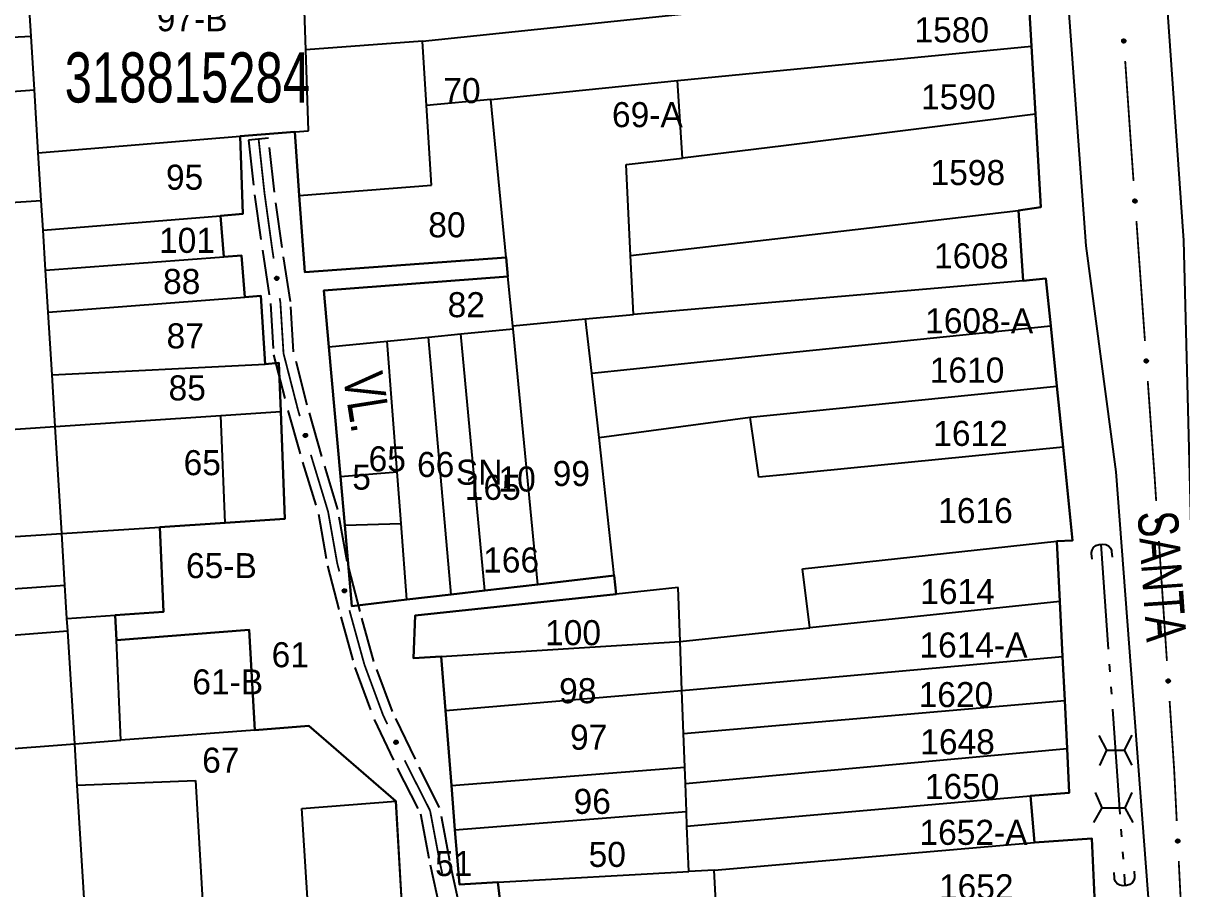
# Model space of a CAD drawing. Extents: x 201225 to 202591, y 4854937 to 4856079.
# Drawn here: x 202242.7 to 202358.3, y 4855652.4 to 4855738.8 of the extents above; entities that cross this region are included whole.
import ezdxf
from ezdxf.enums import TextEntityAlignment as Align

# ---------------------------------------------------------------- set-up
doc = ezdxf.new("R2010")
doc.units = 0
doc.header["$LTSCALE"] = 1.5
doc.header["$MEASUREMENT"] = 0
doc.linetypes.add('TRACO_05', pattern=[11, 7, -1, 0.5, -1, 0.5, -1])
doc.linetypes.add('TRACO_25', pattern=[8, 3, -1, 1, -1, 1, -1])
for name, color, linetype in [('CD_MALHA_LOTES', 7, 'CONTINUOUS'), ('CD_TXT_QUADRA', 2, 'CONTINUOUS'), ('HD-VALAS-DRENOS', 170, 'CONTINUOUS'), ('RU-QUADRA', 210, 'CONTINUOUS'), ('SV-BUEIRO-VALA', 7, 'CONTINUOUS'), ('SV-EIXO-RUA-N-PAV', 6, 'CONTINUOUS'), ('SV-EIXO-RUA-PAV', 20, 'CONTINUOUS'), ('SV-ESTIVAS', 7, 'CONTINUOUS'), ('SV-RUA-NAO-PAV', 7, 'CONTINUOUS'), ('SV-RUA-PAVIM', 7, 'CONTINUOUS'), ('SV-TXT-RUA-N-PAV', 7, 'CONTINUOUS'), ('SV-TXT-RUA-PAV', 7, 'CONTINUOUS'), ('Th_NmrPort', 7, 'CONTINUOUS')]:
    doc.layers.add(name, color=color, linetype=linetype)
doc.styles.add('ARIAL', font='ARIAL.SHX')

# ---------------------------------------------------------------- blocks, each defined once
blk = doc.blocks.new('COD045', base_point=(202327.41, 4856051.68))
at = {"layer": 'SV-ESTIVAS'}
blk.add_lwpolyline([(202328.158538, 4856050.182924), (202327.41, 4856051.68), (202328.158538, 4856053.182924)], dxfattribs=at)
blk = doc.blocks.new('COD120', base_point=(202325.86, 4856054.02))
at = {"layer": 'SV-BUEIRO-VALA'}
blk.add_lwpolyline([(202324.86, 4856052.62), (202324.86, 4856053.203333), (202324.86, 4856053.290833), (202324.943333, 4856053.524167), (202325.11, 4856053.786667), (202325.36, 4856053.9325), (202325.693333, 4856054.02), (202326.026667, 4856054.02), (202326.36, 4856053.9325), (202326.61, 4856053.786667), (202326.776667, 4856053.524167), (202326.86, 4856053.290833), (202326.86, 4856053.203333), (202326.86, 4856052.62)], dxfattribs=at)

msp = doc.modelspace()

# ---------------------------------------------------------------- linework, layer by layer
at = {"layer": 'CD_MALHA_LOTES', "linetype": 'Continuous', "flags": 128}
for points in [[(202342.91, 4855743.32), (202343.3, 4855736.52)], [(202243.55, 4855737.5), (202243.26, 4855742.15)], [(202270.94, 4855736.16), (202270.78, 4855741.02)], [(202282.56, 4855737.02), (202318.57, 4855740.76)], [(202145.54, 4855732.47), (202243.55, 4855737.5)], [(202243.88, 4855732.15), (202243.55, 4855737.5)], [(202282.56, 4855737.02), (202270.94, 4855736.16)], [(202282.97, 4855730.58), (202282.56, 4855737.02)], [(202318.57, 4855734.12), (202343.3, 4855736.52)], [(202343.3, 4855736.52), (202343.7, 4855729.72)], [(202271.2, 4855728.08), (202270.94, 4855736.16)], [(202308, 4855733.09), (202318.57, 4855734.12)], [(202289.38, 4855731.19), (202308, 4855733.09)], [(202308.49, 4855725.33), (202308, 4855733.09)], [(202145.93, 4855724.91), (202243.88, 4855732.15)], [(202244.26, 4855725.88), (202243.88, 4855732.15)], [(202289.38, 4855731.19), (202282.97, 4855730.58)], [(202283.48, 4855722.64), (202282.97, 4855730.58)], [(202290.91, 4855715.43), (202289.38, 4855731.19)], [(202343.7, 4855729.72), (202318.57, 4855726.58)], [(202343.7, 4855729.72), (202344.23, 4855720.46)], [(202244.26, 4855725.88), (202264.38, 4855727.52)], [(202269.83, 4855727.96), (202264.38, 4855727.52)], [(202264.38, 4855727.52), (202264.67, 4855719.78)], [(202269.83, 4855727.96), (202271.2, 4855728.08)], [(202270.28, 4855721.61), (202269.83, 4855727.96)], [(202318.57, 4855726.58), (202308.49, 4855725.33)], [(202244.56, 4855721.11), (202244.26, 4855725.88)], [(202302.88, 4855724.69), (202308.49, 4855725.33)], [(202303.33, 4855715.62), (202302.88, 4855724.69)], [(202270.28, 4855721.61), (202283.48, 4855722.64)], [(202270.83, 4855713.96), (202270.28, 4855721.61)], [(202146.45, 4855714.62), (202244.56, 4855721.11)], [(202244.74, 4855718.16), (202244.56, 4855721.11)], [(202344.23, 4855720.46), (202342, 4855720.13)], [(202244.74, 4855718.16), (202262.43, 4855719.6)], [(202264.67, 4855719.78), (202262.43, 4855719.6)], [(202262.43, 4855719.6), (202262.77, 4855715.48)], [(202318.57, 4855717.4), (202342, 4855720.13)], [(202342, 4855720.13), (202342.47, 4855713.11)], [(202244.98, 4855714.15), (202244.74, 4855718.16)], [(202303.33, 4855715.62), (202318.57, 4855717.4)], [(202262.77, 4855715.48), (202264.52, 4855715.62)], [(202264.52, 4855715.62), (202264.84, 4855711.48)], [(202303.63, 4855709.75), (202303.33, 4855715.62)], [(202244.98, 4855714.15), (202262.77, 4855715.48)], [(202290.91, 4855715.43), (202270.83, 4855713.96)], [(202291.09, 4855713.53), (202290.91, 4855715.43)], [(202245.24, 4855709.97), (202244.98, 4855714.15)], [(202272.74, 4855712.12), (202291.09, 4855713.53)], [(202291.57, 4855708.61), (202291.09, 4855713.53)], [(202342.47, 4855713.11), (202344.75, 4855713.32)], [(202344.75, 4855713.32), (202345.22, 4855708.62)], [(202273.24, 4855706.51), (202272.74, 4855712.12)], [(202342.47, 4855713.11), (202318.57, 4855711.04)], [(202245.24, 4855709.97), (202264.84, 4855711.48)], [(202264.84, 4855711.48), (202266.45, 4855711.6)], [(202266.45, 4855711.6), (202266.87, 4855704.8)], [(202318.57, 4855711.04), (202303.63, 4855709.75)], [(202245.63, 4855703.73), (202245.24, 4855709.97)], [(202291.57, 4855708.61), (202298.84, 4855709.3)], [(202291.6, 4855708.32), (202291.57, 4855708.61)], [(202298.84, 4855709.3), (202303.63, 4855709.75)], [(202299.45, 4855703.89), (202298.84, 4855709.3)], [(202318.57, 4855705.87), (202345.22, 4855708.62)], [(202345.22, 4855708.62), (202345.83, 4855702.58)], [(202279.04, 4855707.08), (202283.16, 4855707.49)], [(202283.16, 4855707.49), (202286.39, 4855707.8)], [(202285.44, 4855681.82), (202283.16, 4855707.49)], [(202286.39, 4855707.8), (202291.6, 4855708.32)], [(202288.78, 4855682.21), (202286.39, 4855707.8)], [(202294.06, 4855682.82), (202291.6, 4855708.32)], [(202273.24, 4855706.51), (202279.04, 4855707.08)], [(202274.39, 4855693.59), (202273.24, 4855706.51)], [(202280.04, 4855694.03), (202279.04, 4855707.08)], [(202299.45, 4855703.89), (202318.57, 4855705.87)], [(202245.63, 4855703.73), (202266.87, 4855704.8)], [(202266.87, 4855704.8), (202268.24, 4855704.92)], [(202268.24, 4855704.92), (202268.43, 4855700.08)], [(202245.94, 4855698.57), (202245.63, 4855703.73)], [(202300.18, 4855697.48), (202299.45, 4855703.89)], [(202318.57, 4855699.82), (202345.83, 4855702.58)], [(202345.83, 4855702.58), (202346.45, 4855696.5)], [(202245.94, 4855698.57), (202262.47, 4855699.68)], [(202262.47, 4855699.68), (202268.43, 4855700.08)], [(202262.88, 4855688.95), (202262.47, 4855699.68)], [(202268.43, 4855700.08), (202268.85, 4855689.34)], [(202300.18, 4855697.48), (202315.25, 4855699.49)], [(202315.25, 4855699.49), (202318.57, 4855699.82)], [(202316.1, 4855693.51), (202315.25, 4855699.49)], [(202199.55, 4855695.45), (202245.94, 4855698.57)], [(202246.6, 4855687.9), (202245.94, 4855698.57)], [(202301.68, 4855683.71), (202300.18, 4855697.48)], [(202346.45, 4855696.5), (202318.57, 4855693.76)], [(202346.45, 4855696.5), (202347.38, 4855687.21)], [(202274.39, 4855693.59), (202280.04, 4855694.03)], [(202274.82, 4855688.74), (202274.39, 4855693.59)], [(202280.44, 4855688.89), (202280.04, 4855694.03)], [(202318.57, 4855693.76), (202316.1, 4855693.51)], [(202268.85, 4855689.34), (202262.88, 4855688.95)], [(202148.15, 4855681.54), (202246.6, 4855687.9)], [(202246.6, 4855687.9), (202256.38, 4855688.53)], [(202246.92, 4855682.73), (202246.6, 4855687.9)], [(202262.88, 4855688.95), (202256.38, 4855688.53)], [(202256.38, 4855688.53), (202256.74, 4855680.09)], [(202274.82, 4855688.74), (202280.44, 4855688.89)], [(202275.54, 4855680.66), (202274.82, 4855688.74)], [(202281.02, 4855681.3), (202280.44, 4855688.89)], [(202320.48, 4855684.37), (202345.83, 4855687.13)], [(202347.38, 4855687.21), (202345.83, 4855687.13)], [(202345.83, 4855687.13), (202346.14, 4855681.1)], [(202321.19, 4855678.48), (202320.48, 4855684.37)], [(202301.68, 4855683.71), (202294.06, 4855682.82)], [(202301.87, 4855681.83), (202301.68, 4855683.71)], [(202148.45, 4855675.79), (202246.92, 4855682.73)], [(202247.12, 4855679.42), (202246.92, 4855682.73)], [(202288.78, 4855682.21), (202285.44, 4855681.82)], [(202294.06, 4855682.82), (202288.78, 4855682.21)], [(202308.06, 4855682.49), (202301.87, 4855681.83)], [(202308.26, 4855677.12), (202308.06, 4855682.49)], [(202281.02, 4855681.3), (202275.54, 4855680.66)], [(202285.44, 4855681.82), (202281.02, 4855681.3)], [(202281.83, 4855679.71), (202301.87, 4855681.83)], [(202346.14, 4855681.1), (202321.19, 4855678.48)], [(202346.14, 4855681.1), (202346.4, 4855675.61)], [(202247.12, 4855679.42), (202251.94, 4855679.75)], [(202256.74, 4855680.09), (202251.94, 4855679.75)], [(202251.94, 4855679.75), (202252.06, 4855677.25)], [(202247.2, 4855678.17), (202247.12, 4855679.42)], [(202281.68, 4855675.44), (202281.83, 4855679.71)], [(202148.72, 4855670.5), (202247.2, 4855678.17)], [(202247.89, 4855666.91), (202247.2, 4855678.17)], [(202252.06, 4855677.25), (202265.28, 4855678.27)], [(202265.28, 4855678.27), (202265.85, 4855668.28)], [(202308.26, 4855677.12), (202318.57, 4855678.2)], [(202318.57, 4855678.2), (202321.19, 4855678.48)], [(202252.5, 4855667.26), (202252.06, 4855677.25)], [(202284.42, 4855675.62), (202308.26, 4855677.12)], [(202308.44, 4855672.24), (202308.26, 4855677.12)], [(202284.42, 4855675.62), (202281.68, 4855675.44)], [(202284.85, 4855670.25), (202284.42, 4855675.62)], [(202318.57, 4855673.14), (202346.4, 4855675.61)], [(202346.4, 4855675.61), (202346.62, 4855671.23)], [(202308.44, 4855672.24), (202318.57, 4855673.14)], [(202284.85, 4855670.25), (202308.44, 4855672.24)], [(202308.6, 4855667.95), (202308.44, 4855672.24)], [(202318.57, 4855668.81), (202346.62, 4855671.23)], [(202346.62, 4855671.23), (202346.85, 4855666.44)], [(202285.46, 4855662.76), (202284.85, 4855670.25)], [(202265.85, 4855668.28), (202252.5, 4855667.26)], [(202265.85, 4855668.28), (202271.23, 4855668.69)], [(202271.23, 4855668.69), (202279.93, 4855661.19)], [(202308.6, 4855667.95), (202318.57, 4855668.81)], [(202247.89, 4855666.91), (202252.5, 4855667.26)], [(202308.73, 4855664.57), (202308.6, 4855667.95)], [(202239.62, 4855666.28), (202247.89, 4855666.91)], [(202248.15, 4855662.8), (202247.89, 4855666.91)], [(202318.57, 4855663.84), (202346.85, 4855666.44)], [(202346.85, 4855666.44), (202347.07, 4855662.03)], [(202285.46, 4855662.76), (202308.73, 4855664.57)], [(202308.79, 4855662.94), (202308.73, 4855664.57)], [(202308.79, 4855662.94), (202318.57, 4855663.84)], [(202248.15, 4855662.8), (202259.95, 4855663.24)], [(202252.21, 4855596.71), (202248.15, 4855662.8)], [(202259.95, 4855663.24), (202261.38, 4855638.74)], [(202285.81, 4855658.34), (202285.46, 4855662.76)], [(202308.89, 4855660.16), (202308.79, 4855662.94)], [(202318.57, 4855659.55), (202343.2, 4855661.72)], [(202347.07, 4855662.03), (202343.2, 4855661.72)], [(202343.2, 4855661.72), (202343.59, 4855657.07)], [(202270.54, 4855660.45), (202279.93, 4855661.19)], [(202271.24, 4855649.4), (202270.54, 4855660.45)], [(202279.93, 4855661.19), (202280.54, 4855649.95)], [(202285.81, 4855658.34), (202308.89, 4855660.16)], [(202308.95, 4855658.7), (202308.89, 4855660.16)], [(202308.95, 4855658.7), (202318.57, 4855659.55)], [(202286.25, 4855652.88), (202285.81, 4855658.34)], [(202309.12, 4855654.18), (202308.95, 4855658.7)], [(202318.57, 4855654.92), (202343.59, 4855657.07)], [(202343.59, 4855657.07), (202349.32, 4855657.46)], [(202349.32, 4855657.46), (202349.6, 4855651.62)], [(202311.66, 4855654.32), (202309.12, 4855654.18)], [(202311.66, 4855654.32), (202318.57, 4855654.92)], [(202312.03, 4855647.35), (202311.66, 4855654.32)], [(202290.07, 4855653.1), (202309.12, 4855654.18)], [(202290.07, 4855653.1), (202286.25, 4855652.88)], [(202291.1, 4855644.33), (202290.07, 4855653.1)]]:
    msp.add_lwpolyline(points, dxfattribs=at)
at = {"layer": 'HD-VALAS-DRENOS', "linetype": 'TRACO_05'}
msp.add_polyline3d([(202350.21, 4855686.82, 4.3), (202352.63, 4855652.75, 4.05)], dxfattribs=at)
at = {"layer": 'RU-QUADRA', "linetype": 'Continuous', "flags": 128}
for points in [[(202349.6, 4855651.62), (202349.32, 4855657.46), (202343.59, 4855657.07), (202343.2, 4855661.72), (202347.07, 4855662.03), (202346.85, 4855666.44), (202346.62, 4855671.23), (202346.4, 4855675.61), (202346.14, 4855681.1), (202345.83, 4855687.13), (202347.38, 4855687.21), (202346.45, 4855696.5), (202345.83, 4855702.58), (202345.22, 4855708.62), (202344.75, 4855713.32), (202342.47, 4855713.11), (202342, 4855720.13), (202344.23, 4855720.46), (202343.7, 4855729.72), (202343.3, 4855736.52), (202342.91, 4855743.32)], [(202280.58, 4855649.95), (202279.93, 4855661.19), (202271.23, 4855668.69), (202265.85, 4855668.28), (202265.28, 4855678.27), (202252.06, 4855677.25), (202251.94, 4855679.75), (202256.74, 4855680.09), (202256.38, 4855688.53), (202262.88, 4855688.95), (202268.85, 4855689.34), (202268.43, 4855700.08), (202268.24, 4855704.92), (202266.87, 4855704.8), (202266.45, 4855711.6), (202264.84, 4855711.48), (202264.52, 4855715.62), (202262.77, 4855715.48), (202262.43, 4855719.6), (202264.67, 4855719.78), (202264.38, 4855727.52), (202269.83, 4855727.96), (202270.28, 4855721.61), (202270.83, 4855713.96), (202290.91, 4855715.43), (202291.09, 4855713.53), (202272.74, 4855712.12), (202273.24, 4855706.51), (202274.39, 4855693.59), (202274.82, 4855688.74), (202275.54, 4855680.66), (202281.02, 4855681.3), (202285.44, 4855681.82), (202288.78, 4855682.21), (202294.06, 4855682.82), (202301.68, 4855683.71), (202301.87, 4855681.83), (202281.83, 4855679.71), (202281.68, 4855675.44), (202284.42, 4855675.62), (202284.85, 4855670.25), (202285.46, 4855662.76), (202285.81, 4855658.34), (202286.25, 4855652.88), (202290.07, 4855653.1), (202291.1, 4855644.33)]]:
    msp.add_lwpolyline(points, dxfattribs=at)
at = {"layer": 'SV-EIXO-RUA-N-PAV', "const_width": 0.18}
for points in [[(202266.23, 4855727.23), (202266.77, 4855722.26)], [(202266.77, 4855722.26), (202266.82, 4855721.81)], [(202266.82, 4855721.81), (202267.58, 4855716.31)], [(202267.58, 4855716.31), (202267.58, 4855716.29)], [(202267.58, 4855716.29), (202267.73, 4855715.33)], [(202268.33, 4855711.37), (202268.4, 4855710.94)], [(202268.4, 4855710.94), (202268.68, 4855706.39)], [(202268.68, 4855706.39), (202268.71, 4855705.87)], [(202268.71, 4855705.87), (202270.07, 4855700.56)], [(202270.07, 4855700.56), (202270.1, 4855700.42)], [(202270.1, 4855700.42), (202270.34, 4855699.59)], [(202271.44, 4855695.75), (202271.57, 4855695.3)], [(202271.57, 4855695.3), (202272.89, 4855690.96)], [(202272.89, 4855690.96), (202273.16, 4855690.06)], [(202273.16, 4855690.06), (202274.04, 4855685.08)], [(202274.04, 4855685.08), (202274.08, 4855684.87)], [(202274.08, 4855684.87), (202274.28, 4855684.11)], [(202275.29, 4855680.24), (202275.39, 4855679.85)], [(202275.39, 4855679.85), (202276.61, 4855675.42)], [(202276.61, 4855675.42), (202276.78, 4855674.81)], [(202276.78, 4855674.81), (202278.64, 4855669.77)], [(202278.64, 4855669.77), (202278.66, 4855669.73)], [(202278.66, 4855669.73), (202279.07, 4855668.87)], [(202280.8, 4855665.26), (202280.96, 4855664.92)], [(202280.96, 4855664.92), (202283.05, 4855660.8)], [(202283.05, 4855660.8), (202283.33, 4855660.24)], [(202283.33, 4855660.24), (202284.14, 4855655.94)], [(202284.14, 4855655.94), (202284.31, 4855655.04)], [(202284.31, 4855655.04), (202284.54, 4855653.98)]]:
    msp.add_lwpolyline(points, dxfattribs=at)
at = {"layer": 'SV-EIXO-RUA-N-PAV'}
for points in [[(202268.12, 4855713.51), (202268.16, 4855713.48), (202268.19, 4855713.45), (202268.2, 4855713.41), (202268.21, 4855713.38), (202268.21, 4855713.34), (202268.21, 4855713.31), (202268.19, 4855713.27), (202268.16, 4855713.23), (202268.13, 4855713.2), (202268.09, 4855713.18), (202268.06, 4855713.18), (202268.03, 4855713.17), (202267.99, 4855713.18), (202267.95, 4855713.2), (202267.91, 4855713.23), (202267.88, 4855713.26), (202267.87, 4855713.29), (202267.86, 4855713.33), (202267.86, 4855713.36), (202267.86, 4855713.4), (202267.88, 4855713.44), (202267.91, 4855713.47), (202267.94, 4855713.5), (202267.97, 4855713.52), (202268.01, 4855713.53), (202268.04, 4855713.53), (202268.08, 4855713.52), (202268.12, 4855713.51)], [(202270.96, 4855697.84), (202271, 4855697.82), (202271.03, 4855697.79), (202271.05, 4855697.76), (202271.06, 4855697.72), (202271.07, 4855697.69), (202271.07, 4855697.65), (202271.06, 4855697.61), (202271.03, 4855697.57), (202271, 4855697.54), (202270.97, 4855697.52), (202270.94, 4855697.5), (202270.91, 4855697.5), (202270.87, 4855697.5), (202270.83, 4855697.51), (202270.78, 4855697.53), (202270.75, 4855697.56), (202270.73, 4855697.59), (202270.72, 4855697.63), (202270.72, 4855697.66), (202270.72, 4855697.7), (202270.73, 4855697.74), (202270.75, 4855697.78), (202270.78, 4855697.81), (202270.81, 4855697.83), (202270.84, 4855697.84), (202270.88, 4855697.85), (202270.91, 4855697.85), (202270.96, 4855697.84)], [(202274.85, 4855682.34), (202274.9, 4855682.32), (202274.93, 4855682.29), (202274.95, 4855682.26), (202274.96, 4855682.22), (202274.96, 4855682.19), (202274.96, 4855682.15), (202274.95, 4855682.11), (202274.93, 4855682.07), (202274.89, 4855682.04), (202274.86, 4855682.02), (202274.83, 4855682.01), (202274.8, 4855682), (202274.76, 4855682), (202274.72, 4855682.01), (202274.68, 4855682.04), (202274.64, 4855682.07), (202274.63, 4855682.1), (202274.62, 4855682.13), (202274.61, 4855682.17), (202274.61, 4855682.21), (202274.62, 4855682.25), (202274.65, 4855682.29), (202274.68, 4855682.32), (202274.71, 4855682.34), (202274.74, 4855682.35), (202274.78, 4855682.35), (202274.81, 4855682.35), (202274.85, 4855682.34)], [(202279.97, 4855667.24), (202280.02, 4855667.23), (202280.05, 4855667.2), (202280.08, 4855667.18), (202280.09, 4855667.15), (202280.11, 4855667.11), (202280.11, 4855667.08), (202280.11, 4855667.04), (202280.09, 4855666.99), (202280.07, 4855666.95), (202280.04, 4855666.93), (202280.01, 4855666.91), (202279.98, 4855666.9), (202279.94, 4855666.89), (202279.9, 4855666.9), (202279.85, 4855666.91), (202279.82, 4855666.94), (202279.79, 4855666.96), (202279.78, 4855666.99), (202279.76, 4855667.03), (202279.76, 4855667.06), (202279.76, 4855667.11), (202279.78, 4855667.15), (202279.8, 4855667.19), (202279.83, 4855667.21), (202279.86, 4855667.23), (202279.89, 4855667.24), (202279.93, 4855667.25), (202279.97, 4855667.24)]]:
    msp.add_lwpolyline(points, close=True, dxfattribs=at)
for points in [[(202267.86, 4855713.4), (202267.91, 4855713.23)], [(202267.86, 4855713.38), (202267.89, 4855713.25)], [(202267.86, 4855713.36), (202267.88, 4855713.26)], [(202267.87, 4855713.41), (202267.93, 4855713.22)], [(202267.88, 4855713.44), (202267.95, 4855713.2)], [(202267.9, 4855713.45), (202267.97, 4855713.19)], [(202267.91, 4855713.47), (202267.99, 4855713.18)], [(202267.92, 4855713.49), (202268.01, 4855713.18)], [(202267.94, 4855713.5), (202268.03, 4855713.17)], [(202267.96, 4855713.51), (202268.04, 4855713.18)], [(202267.97, 4855713.52), (202268.06, 4855713.18)], [(202267.99, 4855713.52), (202268.07, 4855713.18)], [(202268.01, 4855713.53), (202268.09, 4855713.18)], [(202268.03, 4855713.52), (202268.11, 4855713.2)], [(202268.04, 4855713.53), (202268.13, 4855713.2)], [(202268.06, 4855713.52), (202268.14, 4855713.22)], [(202268.08, 4855713.52), (202268.16, 4855713.23)], [(202268.1, 4855713.51), (202268.17, 4855713.25)], [(202268.12, 4855713.51), (202268.19, 4855713.27)], [(202268.14, 4855713.49), (202268.2, 4855713.3)], [(202268.16, 4855713.48), (202268.21, 4855713.31)], [(202268.17, 4855713.46), (202268.21, 4855713.33)], [(202268.19, 4855713.45), (202268.21, 4855713.34)], [(202270.72, 4855697.7), (202270.78, 4855697.53)], [(202270.72, 4855697.68), (202270.77, 4855697.55)], [(202270.72, 4855697.66), (202270.75, 4855697.56)], [(202270.73, 4855697.74), (202270.83, 4855697.51)], [(202270.73, 4855697.71), (202270.8, 4855697.53)], [(202270.74, 4855697.76), (202270.85, 4855697.51)], [(202270.75, 4855697.78), (202270.87, 4855697.5)], [(202270.76, 4855697.79), (202270.89, 4855697.5)], [(202270.78, 4855697.81), (202270.91, 4855697.5)], [(202270.79, 4855697.82), (202270.92, 4855697.5)], [(202270.81, 4855697.83), (202270.94, 4855697.5)], [(202270.83, 4855697.84), (202270.95, 4855697.51)], [(202270.84, 4855697.84), (202270.97, 4855697.52)], [(202270.86, 4855697.84), (202270.99, 4855697.53)], [(202270.88, 4855697.85), (202271, 4855697.54)], [(202270.9, 4855697.85), (202271.02, 4855697.56)], [(202270.91, 4855697.85), (202271.03, 4855697.57)], [(202270.93, 4855697.84), (202271.04, 4855697.59)], [(202270.96, 4855697.84), (202271.06, 4855697.61)], [(202270.98, 4855697.83), (202271.06, 4855697.64)], [(202271, 4855697.82), (202271.07, 4855697.65)], [(202271.02, 4855697.8), (202271.06, 4855697.68)], [(202271.03, 4855697.79), (202271.07, 4855697.69)], [(202274.61, 4855682.21), (202274.68, 4855682.04)], [(202274.61, 4855682.18), (202274.66, 4855682.06)], [(202274.61, 4855682.17), (202274.64, 4855682.07)], [(202274.62, 4855682.25), (202274.72, 4855682.01)], [(202274.62, 4855682.22), (202274.69, 4855682.03)], [(202274.64, 4855682.26), (202274.74, 4855682.01)], [(202274.65, 4855682.29), (202274.76, 4855682)], [(202274.66, 4855682.3), (202274.78, 4855682.01)], [(202274.68, 4855682.32), (202274.8, 4855682)], [(202274.69, 4855682.32), (202274.81, 4855682.01)], [(202274.71, 4855682.34), (202274.83, 4855682.01)], [(202274.72, 4855682.34), (202274.84, 4855682.01)], [(202274.74, 4855682.35), (202274.86, 4855682.02)], [(202274.76, 4855682.35), (202274.88, 4855682.03)], [(202274.78, 4855682.35), (202274.89, 4855682.04)], [(202274.8, 4855682.35), (202274.91, 4855682.06)], [(202274.81, 4855682.35), (202274.93, 4855682.07)], [(202274.83, 4855682.35), (202274.94, 4855682.09)], [(202274.85, 4855682.34), (202274.95, 4855682.11)], [(202274.88, 4855682.33), (202274.95, 4855682.14)], [(202274.9, 4855682.32), (202274.96, 4855682.15)], [(202274.91, 4855682.3), (202274.96, 4855682.18)], [(202274.93, 4855682.29), (202274.96, 4855682.19)], [(202279.76, 4855667.11), (202279.9, 4855666.9)], [(202279.76, 4855667.06), (202279.85, 4855666.91)], [(202279.76, 4855667.04), (202279.83, 4855666.93)], [(202279.76, 4855667.03), (202279.82, 4855666.94)], [(202279.77, 4855667.13), (202279.92, 4855666.9)], [(202279.77, 4855667.08), (202279.87, 4855666.91)], [(202279.78, 4855667.15), (202279.94, 4855666.89)], [(202279.79, 4855667.17), (202279.96, 4855666.9)], [(202279.8, 4855667.19), (202279.98, 4855666.9)], [(202279.82, 4855667.2), (202279.99, 4855666.91)], [(202279.83, 4855667.21), (202280.01, 4855666.91)], [(202279.85, 4855667.22), (202280.02, 4855666.92)], [(202279.86, 4855667.23), (202280.04, 4855666.93)], [(202279.88, 4855667.23), (202280.06, 4855666.95)], [(202279.89, 4855667.24), (202280.07, 4855666.95)], [(202279.91, 4855667.24), (202280.08, 4855666.98)], [(202279.93, 4855667.25), (202280.09, 4855666.99)], [(202279.95, 4855667.24), (202280.1, 4855667.02)], [(202279.97, 4855667.24), (202280.11, 4855667.04)], [(202280, 4855667.23), (202280.11, 4855667.06)], [(202280.02, 4855667.23), (202280.11, 4855667.08)], [(202280.04, 4855667.21), (202280.11, 4855667.1)], [(202280.05, 4855667.2), (202280.11, 4855667.11)]]:
    msp.add_lwpolyline(points, dxfattribs=at)
at = {"layer": 'SV-EIXO-RUA-PAV'}
for points in [[(202352.42, 4855736.88), (202352.38, 4855736.91), (202352.35, 4855736.94), (202352.34, 4855736.98), (202352.34, 4855737.01), (202352.34, 4855737.05), (202352.35, 4855737.08), (202352.36, 4855737.12), (202352.39, 4855737.16), (202352.43, 4855737.18), (202352.47, 4855737.2), (202352.5, 4855737.2), (202352.54, 4855737.2), (202352.57, 4855737.19), (202352.61, 4855737.17), (202352.65, 4855737.14), (202352.67, 4855737.11), (202352.68, 4855737.07), (202352.69, 4855737.04), (202352.69, 4855737), (202352.68, 4855736.97), (202352.66, 4855736.93), (202352.63, 4855736.89), (202352.59, 4855736.87), (202352.56, 4855736.86), (202352.52, 4855736.85), (202352.49, 4855736.85), (202352.45, 4855736.86), (202352.42, 4855736.88)], [(202353.53, 4855720.92), (202353.49, 4855720.95), (202353.46, 4855720.98), (202353.45, 4855721.02), (202353.45, 4855721.05), (202353.45, 4855721.09), (202353.46, 4855721.12), (202353.47, 4855721.16), (202353.5, 4855721.2), (202353.54, 4855721.22), (202353.58, 4855721.24), (202353.61, 4855721.24), (202353.65, 4855721.24), (202353.68, 4855721.23), (202353.72, 4855721.21), (202353.76, 4855721.18), (202353.78, 4855721.15), (202353.79, 4855721.11), (202353.8, 4855721.08), (202353.8, 4855721.04), (202353.79, 4855721.01), (202353.77, 4855720.97), (202353.74, 4855720.93), (202353.7, 4855720.91), (202353.67, 4855720.89), (202353.64, 4855720.89), (202353.6, 4855720.89), (202353.56, 4855720.9), (202353.53, 4855720.92)], [(202354.66, 4855704.96), (202354.62, 4855704.99), (202354.6, 4855705.02), (202354.59, 4855705.06), (202354.58, 4855705.09), (202354.58, 4855705.13), (202354.59, 4855705.16), (202354.61, 4855705.2), (202354.64, 4855705.24), (202354.68, 4855705.26), (202354.71, 4855705.28), (202354.75, 4855705.28), (202354.78, 4855705.28), (202354.82, 4855705.27), (202354.85, 4855705.25), (202354.89, 4855705.22), (202354.92, 4855705.19), (202354.93, 4855705.15), (202354.93, 4855705.12), (202354.93, 4855705.08), (202354.92, 4855705.05), (202354.91, 4855705.01), (202354.87, 4855704.97), (202354.84, 4855704.95), (202354.81, 4855704.93), (202354.77, 4855704.93), (202354.74, 4855704.93), (202354.7, 4855704.94), (202354.66, 4855704.96)], [(202355.78, 4855689), (202355.74, 4855689.03), (202355.71, 4855689.06), (202355.7, 4855689.1), (202355.7, 4855689.13), (202355.7, 4855689.17), (202355.71, 4855689.2), (202355.73, 4855689.24), (202355.76, 4855689.28), (202355.79, 4855689.3), (202355.83, 4855689.32), (202355.86, 4855689.32), (202355.9, 4855689.32), (202355.93, 4855689.31), (202355.97, 4855689.29), (202356.01, 4855689.26), (202356.03, 4855689.22), (202356.05, 4855689.19), (202356.05, 4855689.16), (202356.05, 4855689.12), (202356.04, 4855689.08), (202356.02, 4855689.05), (202355.99, 4855689.01), (202355.96, 4855688.99), (202355.92, 4855688.97), (202355.89, 4855688.97), (202355.85, 4855688.97), (202355.82, 4855688.98), (202355.78, 4855689)], [(202356.84, 4855673.03), (202356.81, 4855673.06), (202356.78, 4855673.1), (202356.77, 4855673.13), (202356.76, 4855673.17), (202356.76, 4855673.2), (202356.77, 4855673.24), (202356.79, 4855673.28), (202356.82, 4855673.31), (202356.86, 4855673.34), (202356.89, 4855673.35), (202356.93, 4855673.36), (202356.96, 4855673.36), (202357, 4855673.35), (202357.04, 4855673.33), (202357.07, 4855673.29), (202357.1, 4855673.26), (202357.11, 4855673.23), (202357.12, 4855673.19), (202357.12, 4855673.15), (202357.11, 4855673.12), (202357.09, 4855673.08), (202357.06, 4855673.05), (202357.02, 4855673.02), (202356.99, 4855673.01), (202356.95, 4855673), (202356.92, 4855673), (202356.88, 4855673.01), (202356.84, 4855673.03)], [(202357.79, 4855657.06), (202357.75, 4855657.09), (202357.73, 4855657.13), (202357.71, 4855657.17), (202357.71, 4855657.2), (202357.71, 4855657.23), (202357.72, 4855657.27), (202357.74, 4855657.31), (202357.77, 4855657.34), (202357.81, 4855657.37), (202357.84, 4855657.38), (202357.88, 4855657.39), (202357.91, 4855657.38), (202357.95, 4855657.37), (202357.99, 4855657.35), (202358.02, 4855657.32), (202358.05, 4855657.29), (202358.06, 4855657.25), (202358.06, 4855657.22), (202358.06, 4855657.18), (202358.05, 4855657.15), (202358.03, 4855657.11), (202358, 4855657.07), (202357.97, 4855657.05), (202357.93, 4855657.04), (202357.9, 4855657.03), (202357.86, 4855657.03), (202357.82, 4855657.04), (202357.79, 4855657.06)]]:
    msp.add_lwpolyline(points, close=True, dxfattribs=at)
for points in [[(202352.36, 4855736.93), (202352.34, 4855737.06)], [(202352.35, 4855736.94), (202352.34, 4855737.05)], [(202352.38, 4855736.91), (202352.35, 4855737.08)], [(202352.42, 4855736.88), (202352.36, 4855737.12)], [(202352.4, 4855736.9), (202352.36, 4855737.1)], [(202352.44, 4855736.87), (202352.38, 4855737.14)], [(202352.45, 4855736.86), (202352.39, 4855737.16)], [(202352.47, 4855736.86), (202352.41, 4855737.17)], [(202352.49, 4855736.85), (202352.43, 4855737.18)], [(202352.51, 4855736.85), (202352.45, 4855737.19)], [(202352.52, 4855736.85), (202352.47, 4855737.2)], [(202352.54, 4855736.86), (202352.49, 4855737.2)], [(202352.56, 4855736.86), (202352.5, 4855737.2)], [(202352.58, 4855736.86), (202352.52, 4855737.2)], [(202352.59, 4855736.87), (202352.54, 4855737.2)], [(202352.61, 4855736.88), (202352.56, 4855737.19)], [(202352.63, 4855736.89), (202352.57, 4855737.19)], [(202352.64, 4855736.91), (202352.59, 4855737.18)], [(202352.66, 4855736.93), (202352.61, 4855737.17)], [(202352.67, 4855736.95), (202352.63, 4855737.15)], [(202352.68, 4855736.97), (202352.65, 4855737.14)], [(202352.68, 4855736.99), (202352.66, 4855737.12)], [(202352.69, 4855737), (202352.67, 4855737.11)], [(202353.47, 4855720.97), (202353.45, 4855721.1)], [(202353.46, 4855720.98), (202353.45, 4855721.09)], [(202353.49, 4855720.95), (202353.46, 4855721.12)], [(202353.53, 4855720.92), (202353.47, 4855721.16)], [(202353.51, 4855720.93), (202353.47, 4855721.13)], [(202353.55, 4855720.91), (202353.49, 4855721.18)], [(202353.56, 4855720.9), (202353.5, 4855721.2)], [(202353.58, 4855720.9), (202353.52, 4855721.21)], [(202353.6, 4855720.89), (202353.54, 4855721.22)], [(202353.62, 4855720.89), (202353.56, 4855721.22)], [(202353.64, 4855720.89), (202353.58, 4855721.24)], [(202353.65, 4855720.89), (202353.6, 4855721.24)], [(202353.67, 4855720.89), (202353.61, 4855721.24)], [(202353.69, 4855720.9), (202353.63, 4855721.24)], [(202353.7, 4855720.91), (202353.65, 4855721.24)], [(202353.72, 4855720.92), (202353.66, 4855721.23)], [(202353.74, 4855720.93), (202353.68, 4855721.23)], [(202353.75, 4855720.95), (202353.7, 4855721.22)], [(202353.77, 4855720.97), (202353.72, 4855721.21)], [(202353.78, 4855720.99), (202353.74, 4855721.19)], [(202353.79, 4855721.01), (202353.76, 4855721.18)], [(202353.79, 4855721.03), (202353.77, 4855721.16)], [(202353.8, 4855721.04), (202353.78, 4855721.15)], [(202354.62, 4855704.99), (202354.59, 4855705.16)], [(202354.64, 4855704.97), (202354.6, 4855705.17)], [(202354.66, 4855704.96), (202354.61, 4855705.2)], [(202354.68, 4855704.95), (202354.63, 4855705.22)], [(202354.7, 4855704.94), (202354.64, 4855705.24)], [(202354.72, 4855704.94), (202354.66, 4855705.25)], [(202354.74, 4855704.93), (202354.68, 4855705.26)], [(202354.75, 4855704.93), (202354.69, 4855705.26)], [(202354.77, 4855704.93), (202354.71, 4855705.28)], [(202354.79, 4855704.93), (202354.73, 4855705.28)], [(202354.81, 4855704.93), (202354.75, 4855705.28)], [(202354.82, 4855704.94), (202354.76, 4855705.28)], [(202354.84, 4855704.95), (202354.78, 4855705.28)], [(202354.86, 4855704.96), (202354.8, 4855705.27)], [(202354.87, 4855704.97), (202354.82, 4855705.27)], [(202354.89, 4855704.99), (202354.84, 4855705.26)], [(202354.91, 4855705.01), (202354.85, 4855705.25)], [(202354.91, 4855705.03), (202354.87, 4855705.23)], [(202354.92, 4855705.05), (202354.89, 4855705.22)], [(202354.93, 4855705.07), (202354.9, 4855705.2)], [(202354.93, 4855705.08), (202354.92, 4855705.19)], [(202354.6, 4855705.02), (202354.58, 4855705.13)], [(202354.61, 4855705.01), (202354.59, 4855705.14)], [(202355.73, 4855689.05), (202355.7, 4855689.18)], [(202355.71, 4855689.06), (202355.7, 4855689.17)], [(202355.74, 4855689.03), (202355.71, 4855689.2)], [(202355.76, 4855689.01), (202355.72, 4855689.21)], [(202355.78, 4855689), (202355.73, 4855689.24)], [(202355.8, 4855688.99), (202355.74, 4855689.26)], [(202355.82, 4855688.98), (202355.76, 4855689.28)], [(202355.83, 4855688.98), (202355.78, 4855689.28)], [(202355.85, 4855688.97), (202355.79, 4855689.3)], [(202355.87, 4855688.97), (202355.81, 4855689.3)], [(202355.89, 4855688.97), (202355.83, 4855689.32)], [(202355.9, 4855688.97), (202355.85, 4855689.32)], [(202355.92, 4855688.97), (202355.86, 4855689.32)], [(202355.94, 4855688.98), (202355.88, 4855689.32)], [(202355.96, 4855688.99), (202355.9, 4855689.32)], [(202355.97, 4855689), (202355.92, 4855689.31)], [(202355.99, 4855689.01), (202355.93, 4855689.31)], [(202356, 4855689.03), (202355.95, 4855689.3)], [(202356.02, 4855689.05), (202355.97, 4855689.29)], [(202356.03, 4855689.07), (202355.99, 4855689.27)], [(202356.04, 4855689.08), (202356.01, 4855689.26)], [(202356.04, 4855689.11), (202356.02, 4855689.24)], [(202356.05, 4855689.12), (202356.03, 4855689.22)], [(202356.78, 4855673.1), (202356.76, 4855673.2)], [(202356.81, 4855673.06), (202356.77, 4855673.24)], [(202356.79, 4855673.08), (202356.77, 4855673.21)], [(202356.82, 4855673.05), (202356.78, 4855673.25)], [(202356.84, 4855673.03), (202356.79, 4855673.28)], [(202356.86, 4855673.02), (202356.81, 4855673.29)], [(202356.88, 4855673.01), (202356.82, 4855673.31)], [(202356.9, 4855673.01), (202356.84, 4855673.32)], [(202356.92, 4855673), (202356.86, 4855673.34)], [(202356.93, 4855673.01), (202356.88, 4855673.34)], [(202356.95, 4855673), (202356.89, 4855673.35)], [(202356.97, 4855673.01), (202356.91, 4855673.35)], [(202356.99, 4855673.01), (202356.93, 4855673.36)], [(202357, 4855673.02), (202356.95, 4855673.35)], [(202357.02, 4855673.02), (202356.96, 4855673.36)], [(202357.04, 4855673.04), (202356.98, 4855673.35)], [(202357.06, 4855673.05), (202357, 4855673.35)], [(202357.07, 4855673.07), (202357.02, 4855673.33)], [(202357.09, 4855673.08), (202357.04, 4855673.33)], [(202357.09, 4855673.11), (202357.06, 4855673.3)], [(202357.11, 4855673.12), (202357.07, 4855673.29)], [(202357.11, 4855673.14), (202357.09, 4855673.27)], [(202357.12, 4855673.15), (202357.1, 4855673.26)], [(202357.73, 4855657.13), (202357.71, 4855657.23)], [(202357.75, 4855657.09), (202357.72, 4855657.27)], [(202357.74, 4855657.11), (202357.72, 4855657.24)], [(202357.77, 4855657.08), (202357.73, 4855657.28)], [(202357.79, 4855657.06), (202357.74, 4855657.31)], [(202357.81, 4855657.05), (202357.76, 4855657.32)], [(202357.82, 4855657.04), (202357.77, 4855657.34)], [(202357.84, 4855657.04), (202357.79, 4855657.35)], [(202357.86, 4855657.03), (202357.81, 4855657.37)], [(202357.88, 4855657.04), (202357.82, 4855657.37)], [(202357.9, 4855657.03), (202357.84, 4855657.38)], [(202357.91, 4855657.04), (202357.86, 4855657.38)], [(202357.93, 4855657.04), (202357.88, 4855657.39)], [(202357.95, 4855657.05), (202357.9, 4855657.38)], [(202357.97, 4855657.05), (202357.91, 4855657.38)], [(202357.98, 4855657.06), (202357.93, 4855657.37)], [(202358, 4855657.07), (202357.95, 4855657.37)], [(202358.01, 4855657.09), (202357.97, 4855657.36)], [(202358.03, 4855657.11), (202357.99, 4855657.35)], [(202358.04, 4855657.13), (202358.01, 4855657.33)], [(202358.05, 4855657.15), (202358.02, 4855657.32)], [(202358.06, 4855657.17), (202358.04, 4855657.3)], [(202358.06, 4855657.18), (202358.05, 4855657.29)]]:
    msp.add_lwpolyline(points, dxfattribs=at)
at = {"layer": 'SV-EIXO-RUA-PAV', "const_width": 0.18}
for points in [[(202353.16, 4855727.62), (202352.65, 4855735.03)], [(202353.2, 4855727.05), (202353.16, 4855727.62)], [(202353.48, 4855723.06), (202353.2, 4855727.05)], [(202354.62, 4855707.1), (202353.77, 4855719.07)], [(202355.6, 4855693.31), (202354.9, 4855703.11)], [(202355.61, 4855693.14), (202355.6, 4855693.31)], [(202355.74, 4855691.14), (202355.61, 4855693.14)], [(202356.81, 4855675.18), (202356.01, 4855687.15)], [(202357.53, 4855664.39), (202357.08, 4855671.19)], [(202357.54, 4855664.2), (202357.53, 4855664.39)], [(202357.79, 4855659.21), (202357.54, 4855664.2)], [(202358.59, 4855643.23), (202357.99, 4855655.21)]]:
    msp.add_lwpolyline(points, dxfattribs=at)
at = {"layer": 'SV-ESTIVAS', "linetype": 'Continuous'}
for points in [[(202350.8, 4855666.27, 4.47), (202352.59, 4855666.27, 4.47)], [(202350.32, 4855660.53, 4.47), (202352.66, 4855660.53, 4.47)]]:
    msp.add_polyline3d(points, dxfattribs=at)
at = {"layer": 'SV-RUA-NAO-PAV', "linetype": 'TRACO_25'}
msp.add_polyline3d([(202286.4, 4855650.15, 8.54), (202285.29, 4855655.24, 8.03), (202284.28, 4855660.57, 7.51), (202281.86, 4855665.37, 6.72), (202279.58, 4855670.12, 6.44), (202277.73, 4855675.12, 6.23), (202276.36, 4855680.11, 6.23), (202275.06, 4855685.09, 6.5), (202274.14, 4855690.3, 6.54), (202272.53, 4855695.59, 6.54), (202271.07, 4855700.68, 6.61), (202269.71, 4855706.03, 6.84), (202269.4, 4855711.05, 6.84), (202268.57, 4855716.44, 6.86), (202267.81, 4855721.93, 6.98), (202267.22, 4855727.34, 6.98), (202265.23, 4855727.12, 6.98), (202265.82, 4855721.69, 6.98), (202266.6, 4855716.15, 6.86), (202267.41, 4855710.84, 6.84), (202267.72, 4855705.72, 6.84), (202269.14, 4855700.16, 6.61), (202270.61, 4855695.02, 6.54), (202272.19, 4855689.83, 6.54), (202273.1, 4855684.66, 6.5), (202274.42, 4855679.59, 6.23), (202275.83, 4855674.51, 6.23), (202277.74, 4855669.34, 6.44), (202280.06, 4855664.48, 6.72), (202282.37, 4855659.92, 7.51), (202283.33, 4855654.85, 8.03), (202284.42, 4855649.84, 8.54)], dxfattribs=at)
at = {"layer": 'SV-RUA-PAVIM', "linetype": 'Continuous'}
for points in [[(202318.56, 4855819.47, 8.39), (202326.84, 4855819.85, 8.39), (202336.45, 4855820.32, 8.39), (202340.48, 4855818.07, 8.38), (202341.74, 4855813.31, 8.24), (202342.35, 4855809.66, 7.96), (202344.42, 4855776.05, 6.71), (202346.33, 4855749.41, 6.71), (202348.73, 4855716.59, 5.26), (202351.73, 4855694.04, 4.84), (202356.22, 4855634.9, 4.19), (202357.64, 4855607.68, 4.69), (202356.98, 4855603.68, 4.8), (202355.56, 4855600.7, 4.97), (202353.75, 4855599.15, 4.88)], [(202369.13, 4855600.21, 4.63), (202366.6, 4855601.3, 4.83), (202364.22, 4855605.22, 4.6), (202363.27, 4855610.96, 4.43), (202359.29, 4855686.01, 4.47), (202358.49, 4855717.11, 5.51), (202356.19, 4855749.86, 5.51), (202351.98, 4855810, 8.89), (202351.73, 4855814.97, 8.89), (202352.05, 4855818.76, 8.91), (202353.58, 4855820.48, 8.99)]]:
    msp.add_polyline3d(points, dxfattribs=at)

# ---------------------------------------------------------------- block references
at = {"layer": 'SV-BUEIRO-VALA'}
for p, rotation in [((202350.21, 4855686.82, 4.3), 6), ((202352.63, 4855652.75, 4.05), 184)]:
    msp.add_blockref('COD120', p, dxfattribs=dict(at, rotation=rotation))
at = {"layer": 'SV-ESTIVAS'}
for p, rotation in [((202350.8, 4855666.27, 4.47), 181), ((202350.32, 4855660.53, 4.47), 177), ((202352.66, 4855660.53, 4.47), 2)]:
    msp.add_blockref('COD045', p, dxfattribs=dict(at, rotation=rotation))
msp.add_blockref('COD045', (202352.59, 4855666.27, 4.47), dxfattribs=at)

# ---------------------------------------------------------------- texts
at = {"layer": 'CD_TXT_QUADRA', "style": 'ARIAL', "width": 0.7}
msp.add_text('318815284', height=5, dxfattribs=at).set_placement((202246.89, 4855730.89))
at = {"layer": 'SV-TXT-RUA-N-PAV', "style": 'ARIAL', "width": 0.7}
msp.add_text('VL.', height=4, rotation=279, dxfattribs=at).set_placement((202274.62, 4855703.6))
at = {"layer": 'SV-TXT-RUA-PAV', "style": 'ARIAL', "width": 0.7}
msp.add_text('SANTA', height=4, rotation=274, dxfattribs=at).set_placement((202353.88, 4855690.01))
at = {"layer": 'Th_NmrPort', "color": 1}
for s, p in [('97-B', (202256.07, 4855739.25)), ('1580', (202331.64, 4855738.14)), ('70', (202284.65, 4855732.08)), ('1590', (202332.29, 4855731.45)), ('69-A', (202301.47, 4855729.68)), ('1598', (202333.24, 4855723.9)), ('95', (202256.99, 4855723.44)), ('80', (202283.15, 4855718.69)), ('101', (202256.3, 4855717.14)), ('1608', (202333.59, 4855715.59)), ('88', (202256.7, 4855713.04)), ('82', (202285.08, 4855710.72)), ('1608-A', (202332.7, 4855709.11)), ('87', (202257.05, 4855707.61)), ('1610', (202333.16, 4855704.2)), ('85', (202257.25, 4855702.42)), ('1612', (202333.51, 4855697.88)), ('65', (202258.75, 4855694.96)), ('65', (202277.2, 4855695.34)), ('66', (202282.03, 4855694.78)), ('5', (202275.57, 4855693.52)), ('SN', (202285.9, 4855694.01)), ('99', (202295.56, 4855693.88)), ('165', (202286.79, 4855692.5)), ('10', (202290.15, 4855693.33)), ('1616', (202334, 4855690.18)), ('65-B', (202258.99, 4855684.69)), ('166', (202288.62, 4855685.25)), ('1614', (202332.21, 4855682.11)), ('100', (202294.8, 4855678)), ('1614-A', (202332.13, 4855676.77)), ('61', (202267.53, 4855675.8)), ('61-B', (202259.62, 4855673.09)), ('98', (202296.2, 4855672.21)), ('1620', (202332.05, 4855671.82)), ('97', (202297.29, 4855667.57)), ('1648', (202332.21, 4855667.12)), ('67', (202260.6, 4855665.28)), ('1650', (202332.67, 4855662.66)), ('96', (202297.64, 4855661.17)), ('1652-A', (202332.13, 4855658.08)), ('50', (202299.14, 4855655.88)), ('51', (202283.83, 4855654.97)), ('1652', (202334.08, 4855652.65))]:
    msp.add_text(s, height=2.5, dxfattribs=at).set_placement(p, align=Align.MIDDLE_LEFT)

doc.saveas('drawing.dxf')
